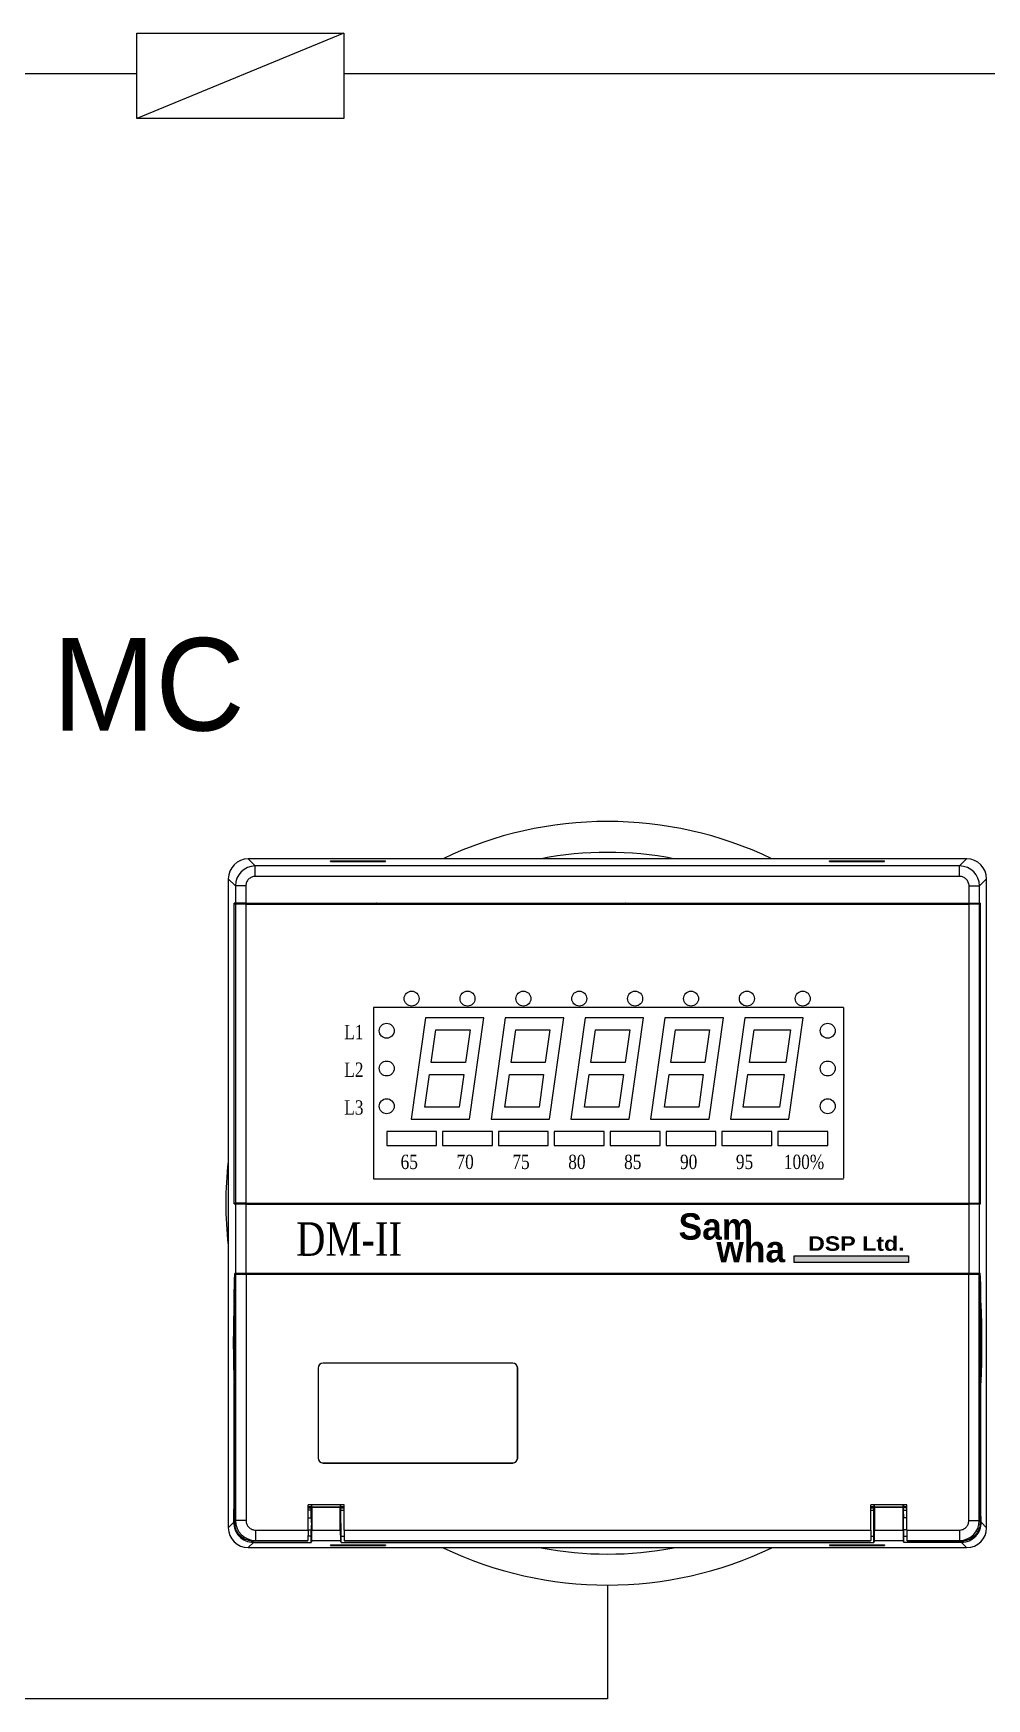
# Model space of a CAD drawing. Header units: millimetres. Extents: x 45 to 885, y 38 to 718.
# Drawn here: x 519 to 547.7, y 456.5 to 506.6 of the extents above; entities that cross this region are included whole.
import ezdxf
from ezdxf.enums import TextEntityAlignment as Align

# ---------------------------------------------------------------- set-up
doc = ezdxf.new("R2010")
doc.units = ezdxf.units.MM
for name, color, linetype in [('02___PRT_ALL_AXES', 7, 'Continuous'), ('40', 4, 'Continuous'), ('ASHADE', 7, 'Continuous')]:
    doc.layers.add(name, color=color, linetype=linetype)
doc.styles.add('ghs', font='NGULIM.TTF')
doc.styles.add('SS', font='batang.ttc', dxfattribs={"width": 0.8})
doc.styles.get("Standard").update_dxf_attribs({"font": 'BareunDotumPro1.ttf'})

msp = doc.modelspace()

# ---------------------------------------------------------------- hatches: boundary and pattern name
msp.add_hatch(color=5).paths.add_polyline_path([(541.867, 469.613), (541.867, 469.809), (545.308, 469.809), (545.308, 469.613)])

# ---------------------------------------------------------------- linework, layer by layer
at = {"color": 7, "linetype": 'Continuous'}
for p, q in [((525.667, 481.53), (525.455, 481.743)), ((547.056, 481.743), (525.455, 481.743)), ((525.667, 481.215), (525.667, 481.53)), ((546.844, 481.53), (525.667, 481.53)), ((527.931, 481.661), (527.931, 481.681)), ((527.931, 481.681), (529.581, 481.681)), ((527.931, 481.661), (529.581, 481.661)), ((529.581, 481.661), (529.581, 481.681)), ((542.931, 481.661), (542.931, 481.681)), ((542.931, 481.681), (544.581, 481.681)), ((542.931, 481.661), (544.581, 481.661)), ((544.581, 481.661), (544.581, 481.681)), ((546.844, 481.53), (547.056, 481.743)), ((546.844, 481.215), (546.844, 481.53)), ((524.856, 481.143), (524.856, 461.642)), ((525.068, 480.931), (524.856, 481.143)), ((546.844, 481.215), (525.667, 481.215)), ((547.443, 480.931), (547.656, 481.143)), ((547.656, 461.642), (547.656, 481.143)), ((525.068, 480.931), (525.068, 480.413)), ((525.384, 480.931), (525.068, 480.931)), ((525.384, 480.931), (525.384, 480.415)), ((547.128, 480.415), (547.128, 480.931)), ((547.128, 480.931), (547.443, 480.931)), ((547.443, 480.413), (547.443, 480.931)), ((525.068, 480.413), (525.036, 480.408)), ((525.036, 471.378), (525.036, 480.408)), ((525.036, 480.408), (528.204, 480.408)), ((525.036, 480.393), (525.068, 480.387)), ((525.036, 480.393), (528.231, 480.393)), ((525.384, 480.415), (525.068, 480.413)), ((525.068, 480.387), (525.068, 471.398)), ((525.384, 480.385), (525.068, 480.387)), ((525.384, 480.415), (547.128, 480.415)), ((525.384, 480.385), (525.384, 471.4)), ((525.384, 480.385), (547.128, 480.385)), ((528.204, 480.408), (528.208, 480.41)), ((528.204, 480.408), (528.204, 480.393)), ((528.208, 480.41), (529.303, 480.41)), ((528.231, 480.408), (528.231, 480.393)), ((528.235, 480.408), (528.235, 480.391)), ((528.235, 480.391), (529.276, 480.391)), ((529.276, 480.391), (529.276, 480.408)), ((529.281, 480.393), (529.281, 480.408)), ((529.281, 480.393), (535.731, 480.393)), ((529.308, 480.408), (529.303, 480.41)), ((529.308, 480.408), (529.308, 480.393)), ((529.308, 480.408), (535.704, 480.408)), ((535.704, 480.408), (535.708, 480.41)), ((535.704, 480.408), (535.704, 480.393)), ((535.708, 480.41), (536.803, 480.41)), ((535.731, 480.408), (535.731, 480.393)), ((535.735, 480.408), (535.735, 480.391)), ((535.735, 480.391), (536.776, 480.391)), ((536.776, 480.391), (536.776, 480.41)), ((536.781, 480.393), (536.781, 480.408)), ((536.781, 480.393), (543.231, 480.393)), ((536.808, 480.408), (536.803, 480.41)), ((536.808, 480.408), (536.808, 480.393)), ((536.808, 480.408), (543.204, 480.408)), ((543.204, 480.408), (543.208, 480.41)), ((543.204, 480.408), (543.204, 480.393)), ((543.208, 480.41), (544.303, 480.41)), ((543.231, 480.408), (543.231, 480.393)), ((543.235, 480.408), (543.235, 480.391)), ((543.235, 480.391), (544.276, 480.391)), ((544.276, 480.391), (544.276, 480.41)), ((544.281, 480.393), (544.281, 480.408)), ((544.281, 480.393), (547.475, 480.393)), ((544.308, 480.408), (544.303, 480.41)), ((544.308, 480.408), (544.308, 480.393)), ((544.308, 480.408), (547.475, 480.408)), ((547.128, 480.415), (547.443, 480.413)), ((547.128, 480.385), (547.443, 480.387)), ((547.128, 471.4), (547.128, 480.385)), ((547.443, 480.413), (547.475, 480.408)), ((547.475, 480.393), (547.443, 480.387)), ((547.443, 471.398), (547.443, 480.387)), ((547.475, 471.378), (547.475, 480.408)), ((529.219, 477.271), (529.219, 472.218)), ((543.351, 477.271), (529.219, 477.271)), ((543.351, 477.271), (543.351, 472.146)), ((529.219, 472.128), (543.351, 472.128)), ((525.036, 471.393), (525.068, 471.398)), ((525.036, 471.393), (526.806, 471.393)), ((525.068, 471.372), (525.036, 471.378)), ((525.036, 471.378), (526.783, 471.378)), ((525.384, 471.4), (525.068, 471.398)), ((525.068, 471.372), (525.068, 469.293)), ((525.384, 471.37), (525.068, 471.372)), ((525.384, 471.4), (547.128, 471.4)), ((525.384, 471.37), (525.384, 469.293)), ((525.384, 471.37), (547.128, 471.37)), ((526.783, 471.378), (526.783, 471.393)), ((526.783, 471.378), (526.787, 471.375)), ((526.787, 471.375), (527.724, 471.375)), ((526.806, 471.393), (526.806, 471.376)), ((526.81, 471.395), (526.81, 471.378)), ((526.81, 471.395), (527.701, 471.395)), ((527.701, 471.378), (527.701, 471.395)), ((527.706, 471.393), (527.705, 471.376)), ((527.706, 471.393), (535.806, 471.393)), ((527.728, 471.378), (527.724, 471.375)), ((527.728, 471.378), (527.728, 471.393)), ((527.728, 471.378), (535.783, 471.378)), ((535.783, 471.378), (535.783, 471.393)), ((535.783, 471.378), (535.787, 471.375)), ((535.787, 471.375), (536.724, 471.375)), ((535.806, 471.376), (535.806, 471.393)), ((535.81, 471.395), (535.81, 471.375)), ((535.81, 471.395), (536.701, 471.395)), ((536.701, 471.378), (536.701, 471.395)), ((536.706, 471.393), (536.705, 471.376)), ((536.706, 471.393), (544.806, 471.393)), ((536.728, 471.378), (536.724, 471.375)), ((536.728, 471.378), (536.728, 471.393)), ((536.728, 471.378), (544.783, 471.378)), ((544.783, 471.378), (544.783, 471.393)), ((544.783, 471.378), (544.787, 471.375)), ((544.787, 471.375), (545.724, 471.375)), ((544.806, 471.376), (544.806, 471.393)), ((544.81, 471.395), (545.701, 471.395)), ((544.81, 471.395), (544.81, 471.375)), ((545.701, 471.378), (545.701, 471.395)), ((545.705, 471.376), (545.706, 471.393)), ((545.706, 471.393), (547.475, 471.393)), ((545.728, 471.378), (545.724, 471.375)), ((545.728, 471.378), (545.728, 471.393)), ((545.728, 471.378), (547.475, 471.378)), ((547.128, 471.4), (547.443, 471.398)), ((547.128, 471.37), (547.443, 471.372)), ((547.128, 469.293), (547.128, 471.37)), ((547.475, 471.393), (547.443, 471.398)), ((547.443, 471.372), (547.475, 471.378)), ((547.443, 469.293), (547.443, 471.372)), ((525.055, 469.293), (547.456, 469.293)), ((525.06, 469.253), (525.074, 469.257)), ((525.074, 469.257), (525.39, 469.263)), ((525.074, 469.257), (525.074, 461.854)), ((525.39, 469.263), (525.39, 461.854)), ((525.39, 469.263), (547.121, 469.263)), ((525.562, 469.285), (525.562, 469.263)), ((525.651, 469.293), (525.651, 469.263)), ((546.86, 469.263), (546.86, 469.293)), ((546.95, 469.263), (546.95, 469.285)), ((547.121, 469.263), (547.437, 469.257)), ((547.121, 461.854), (547.121, 469.263)), ((547.451, 469.253), (547.437, 469.257)), ((547.437, 461.854), (547.437, 469.257)), ((525.03, 468.393), (525.03, 468.813)), ((525.03, 468.813), (525.037, 468.813)), ((525.037, 468.803), (525.037, 461.817)), ((547.474, 468.813), (547.481, 468.813)), ((547.474, 461.817), (547.474, 468.803)), ((547.481, 468.393), (547.481, 468.813)), ((527.704, 466.588), (527.706, 466.586)), ((533.407, 466.588), (527.704, 466.588)), ((533.406, 466.586), (527.706, 466.586)), ((533.407, 466.588), (533.406, 466.586)), ((527.554, 466.438), (527.556, 466.436)), ((527.554, 466.438), (527.554, 463.735)), ((527.556, 466.436), (527.556, 463.736)), ((533.557, 466.438), (533.556, 466.436)), ((533.556, 463.736), (533.556, 466.436)), ((533.557, 463.735), (533.557, 466.438)), ((525.03, 462.24), (525.03, 465.993)), ((547.481, 462.24), (547.481, 465.993)), ((527.554, 463.735), (527.556, 463.736)), ((527.704, 463.585), (527.706, 463.586)), ((527.704, 463.585), (533.407, 463.585)), ((527.706, 463.586), (533.406, 463.586)), ((533.407, 463.585), (533.406, 463.586)), ((533.557, 463.735), (533.556, 463.736)), ((525.02, 461.806), (525.024, 462.168)), ((525.024, 462.168), (525.03, 462.24)), ((525.037, 462.168), (525.024, 462.168)), ((525.03, 462.24), (525.037, 462.24)), ((527.256, 461.571), (527.256, 462.329)), ((528.336, 462.329), (527.256, 462.329)), ((527.256, 462.282), (527.358, 462.282)), ((527.351, 462.269), (527.256, 462.269)), ((527.256, 462.24), (527.351, 462.24)), ((527.349, 462.168), (527.256, 462.168)), ((527.348, 461.939), (527.349, 462.168)), ((527.349, 462.168), (527.351, 462.24)), ((527.351, 462.269), (527.358, 462.282)), ((527.351, 462.24), (527.351, 462.269)), ((527.359, 462.329), (527.359, 462.255)), ((527.359, 462.255), (527.369, 462.246)), ((528.232, 462.255), (527.359, 462.255)), ((527.369, 462.246), (527.369, 461.571)), ((528.223, 462.246), (527.369, 462.246)), ((528.232, 462.255), (528.223, 462.246)), ((528.223, 461.571), (528.223, 462.246)), ((528.232, 462.255), (528.232, 462.329)), ((528.24, 462.269), (528.233, 462.282)), ((528.233, 462.282), (528.336, 462.282)), ((528.24, 462.269), (528.24, 462.24)), ((528.336, 462.269), (528.24, 462.269)), ((528.242, 462.168), (528.24, 462.24)), ((528.24, 462.24), (528.336, 462.24)), ((528.246, 461.384), (528.242, 462.168)), ((528.242, 462.168), (528.336, 462.168)), ((528.336, 461.571), (528.336, 462.329)), ((545.256, 462.329), (544.176, 462.329)), ((544.176, 461.571), (544.176, 462.329)), ((544.176, 462.282), (544.278, 462.282)), ((544.271, 462.269), (544.176, 462.269)), ((544.176, 462.24), (544.271, 462.24)), ((544.176, 462.168), (544.269, 462.168)), ((544.266, 461.384), (544.269, 462.168)), ((544.269, 462.168), (544.271, 462.24)), ((544.271, 462.269), (544.278, 462.282)), ((544.271, 462.24), (544.271, 462.269)), ((544.279, 462.329), (544.279, 462.255)), ((545.152, 462.255), (544.279, 462.255)), ((544.279, 462.255), (544.289, 462.246)), ((545.143, 462.246), (544.289, 462.246)), ((544.289, 462.246), (544.289, 461.571)), ((545.152, 462.255), (545.143, 462.246)), ((545.143, 461.571), (545.143, 462.246)), ((545.152, 462.255), (545.152, 462.329)), ((545.153, 462.282), (545.256, 462.282)), ((545.16, 462.269), (545.153, 462.282)), ((545.256, 462.269), (545.16, 462.269)), ((545.16, 462.269), (545.16, 462.24)), ((545.256, 462.24), (545.16, 462.24)), ((545.162, 462.168), (545.16, 462.24)), ((545.162, 462.168), (545.256, 462.168)), ((545.163, 461.939), (545.162, 462.168)), ((545.256, 461.571), (545.256, 462.329)), ((547.481, 462.24), (547.474, 462.24)), ((547.474, 462.168), (547.487, 462.168)), ((547.487, 462.168), (547.481, 462.24)), ((547.491, 461.806), (547.487, 462.168)), ((525.02, 461.806), (524.856, 461.642)), ((525.074, 461.854), (525.037, 461.817)), ((525.39, 461.854), (525.074, 461.854)), ((525.673, 461.571), (525.673, 461.255)), ((525.673, 461.571), (527.256, 461.571)), ((527.256, 461.571), (527.25, 461.255)), ((527.256, 461.939), (527.359, 461.939)), ((527.256, 461.579), (527.359, 461.579)), ((527.346, 461.384), (527.346, 461.579)), ((527.363, 461.255), (527.369, 461.571)), ((527.369, 461.571), (528.223, 461.571)), ((528.223, 461.571), (528.228, 461.255)), ((528.336, 461.571), (544.176, 461.571)), ((528.336, 461.571), (528.341, 461.255)), ((544.176, 461.571), (544.17, 461.255)), ((544.283, 461.255), (544.289, 461.571)), ((544.289, 461.571), (545.143, 461.571)), ((545.143, 461.571), (545.148, 461.255)), ((545.256, 461.939), (545.152, 461.939)), ((545.256, 461.579), (545.152, 461.579)), ((545.166, 461.384), (545.165, 461.579)), ((545.256, 461.571), (546.838, 461.571)), ((545.256, 461.571), (545.261, 461.255)), ((546.838, 461.571), (546.838, 461.255)), ((547.121, 461.854), (547.437, 461.854)), ((547.437, 461.854), (547.474, 461.817)), ((547.491, 461.806), (547.656, 461.642)), ((525.235, 461.384), (525.182, 461.384)), ((525.614, 461.201), (525.455, 461.043)), ((525.455, 461.043), (547.056, 461.043)), ((525.614, 461.201), (527.346, 461.201)), ((525.633, 461.242), (525.661, 461.243)), ((525.673, 461.255), (525.661, 461.243)), ((525.661, 461.243), (527.246, 461.243)), ((525.661, 461.242), (527.246, 461.242)), ((525.673, 461.255), (527.25, 461.255)), ((527.246, 461.243), (527.25, 461.255)), ((527.246, 461.243), (527.246, 461.242)), ((527.346, 461.384), (527.252, 461.384)), ((527.346, 461.201), (527.346, 461.384)), ((527.363, 461.255), (527.346, 461.201)), ((527.363, 461.255), (528.228, 461.255)), ((527.931, 461.124), (529.581, 461.124)), ((527.931, 461.124), (527.931, 461.105)), ((527.931, 461.105), (529.581, 461.105)), ((528.246, 461.201), (528.228, 461.255)), ((528.246, 461.384), (528.339, 461.384)), ((528.246, 461.201), (528.246, 461.384)), ((528.246, 461.201), (544.266, 461.201)), ((528.345, 461.243), (528.341, 461.255)), ((528.341, 461.255), (544.17, 461.255)), ((528.345, 461.243), (528.345, 461.242)), ((528.345, 461.243), (544.166, 461.243)), ((528.345, 461.242), (544.166, 461.242)), ((529.581, 461.124), (529.581, 461.105)), ((542.931, 461.124), (544.581, 461.124)), ((542.931, 461.124), (542.931, 461.105)), ((542.931, 461.105), (544.581, 461.105)), ((544.17, 461.255), (544.166, 461.243)), ((544.166, 461.243), (544.166, 461.242)), ((544.172, 461.384), (544.266, 461.384)), ((544.266, 461.201), (544.266, 461.384)), ((544.283, 461.255), (544.266, 461.201)), ((544.283, 461.255), (545.148, 461.255)), ((544.581, 461.124), (544.581, 461.105)), ((545.166, 461.201), (545.148, 461.255)), ((545.166, 461.384), (545.259, 461.384)), ((545.166, 461.201), (545.166, 461.384)), ((546.898, 461.201), (545.166, 461.201)), ((545.261, 461.255), (546.838, 461.255)), ((545.261, 461.255), (545.265, 461.243)), ((545.265, 461.243), (546.85, 461.243)), ((545.265, 461.243), (545.265, 461.242)), ((545.265, 461.242), (546.85, 461.242)), ((546.838, 461.255), (546.85, 461.243)), ((546.85, 461.243), (546.878, 461.242)), ((546.898, 461.201), (547.056, 461.043)), ((547.276, 461.384), (547.329, 461.384))]:
    msp.add_line(p, q, dxfattribs=at)
msp.add_line((529.219, 472.218), (529.219, 472.128))
at = {"color": 5}
for p, q in [((541.867, 469.809), (545.308, 469.809)), ((541.867, 469.613), (541.867, 469.809)), ((545.308, 469.613), (541.867, 469.613)), ((545.308, 469.809), (545.308, 469.613))]:
    msp.add_line(p, q, dxfattribs=at)
at = {"color": 7, "linetype": 'Continuous'}
for centre, radius, start, end in [((525.668, 480.93), 0.6, 90.0842, 179.9158), ((536.256, 471.393), 10.545, 79.0772, 100.9227), ((546.843, 480.93), 0.6, 0.0842, 89.9158), ((521.741, 467.205), 3.497, 19.4695, 19.8524), ((550.77, 467.205), 3.497, 160.1476, 160.5305), ((521.743, 467.179), 3.495, 340.1476, 340.5311), ((550.768, 467.179), 3.495, 199.4689, 199.8524), ((525.674, 461.855), 0.6, 180.0842, 269.9158), ((546.837, 461.855), 0.6, 270.0842, 359.9158), ((536.256, 471.393), 10.545, 259.0772, 280.9227)]:
    msp.add_arc(centre, radius, start, end, dxfattribs=at)
for centre, major_axis, ratio, start_param, end_param in [((525.456, 481.142), (0.425, -0.425), 0.997265, 2.357564, 3.925621), ((547.055, 481.142), (0.425, 0.425), 0.997265, -0.784029, 0.784029), ((525.055, 468.813), (0, 0.48), 0.052408, 0, 1.570796), ((525.061, 468.803), (0, 0.45), 0.052408, 6.300639, 7.853982), ((525.565, 468.813), (0, 0.48), 0.034921, 0.181959, 0.353779), ((546.947, 468.813), (0, 0.48), 0.034921, -0.353784, -0.181959), ((547.45, 468.803), (0, 0.45), 0.052408, -1.570796, -0.017453), ((547.456, 468.813), (0, 0.48), 0.052408, -1.570796, 0), ((527.704, 466.438), (0.106, -0.106), 0.999695, 2.356347, 3.926839), ((527.706, 466.436), (0.106, -0.106), 0.999695, 2.356347, 3.926839), ((533.406, 466.436), (-0.106, -0.106), 0.999695, 2.356347, 3.926839), ((533.407, 466.438), (0.106, 0.106), 0.999695, -0.785246, 0.785246), ((527.704, 463.735), (0.106, 0.106), 0.999695, 2.356347, 3.926839), ((527.706, 463.736), (0.106, 0.106), 0.999695, 2.356347, 3.926839), ((533.406, 463.736), (-0.106, 0.106), 0.999695, 2.356347, 3.926839), ((533.407, 463.735), (-0.106, 0.106), 0.999695, -3.926839, -2.356347), ((527.358, 462.372), (0, 0.09), 0.017455, -3.106686, -2.079977), ((528.234, 462.372), (0, 0.09), 0.017455, -4.203208, -3.176499), ((544.278, 462.372), (0, 0.09), 0.017455, -3.106686, -2.079977), ((545.154, 462.372), (0, 0.09), 0.017455, -4.203208, -3.176499), ((525.456, 461.643), (0.425, 0.425), 0.997265, -3.925621, -2.357564), ((525.621, 461.808), (0.263, 0.551), 0.980271, -4.272496, -3.506276), ((525.638, 461.819), (0.425, 0.425), 0.997265, 2.357564, 2.567165), ((527.359, 461.759), (0, 0.21), 0.017455, -3.679835, 0.538243), ((545.152, 461.759), (0, 0.21), 0.017455, -0.538243, 3.679835), ((547.055, 461.643), (0.425, -0.425), 0.997265, -0.784029, 0.784029), ((546.891, 461.808), (-0.263, 0.551), 0.980271, -2.776909, -2.010689), ((546.873, 461.819), (-0.425, 0.425), 0.997265, -2.567165, -2.357564), ((525.615, 461.802), (0.425, 0.425), 0.997265, -3.159401, -2.357564), ((546.896, 461.802), (0.425, -0.425), 0.997265, -0.784029, 0.017808)]:
    msp.add_ellipse(centre, major_axis=major_axis, ratio=ratio, start_param=start_param, end_param=end_param, dxfattribs=at)
for points, knots in [([(525.667, 481.215), (525.63, 481.215), (525.556, 481.2), (525.461, 481.137), (525.398, 481.043), (525.383, 480.968), (525.384, 480.931)], [0, 0, 0, 0, 0.250219, 0.500153, 0.75003, 1, 1, 1, 1]), ([(547.128, 480.931), (547.128, 480.968), (547.113, 481.043), (547.05, 481.137), (546.955, 481.2), (546.881, 481.215), (546.844, 481.215)], [0, 0, 0, 0, 0.250219, 0.500153, 0.75003, 1, 1, 1, 1]), ([(525.03, 468.393), (525.022, 468.206), (525.01, 467.806), (525.005, 467.193), (525.01, 466.579), (525.022, 466.179), (525.03, 465.993)], [0, 0, 0, 0, 0.232997, 0.500001, 0.767007, 1, 1, 1, 1]), ([(547.481, 468.393), (547.49, 468.206), (547.501, 467.806), (547.507, 467.193), (547.501, 466.579), (547.49, 466.179), (547.481, 465.993)], [0, 0, 0, 0, 0.232997, 0.500001, 0.767007, 1, 1, 1, 1]), ([(525.05, 461.692), (525.058, 461.654), (525.082, 461.582), (525.137, 461.486), (525.206, 461.406), (525.307, 461.325), (525.45, 461.259), (525.573, 461.242), (525.633, 461.242)], [0, 0, 0, 0, 0.145317, 0.284454, 0.415713, 0.540054, 0.774165, 1, 1, 1, 1]), ([(525.39, 461.854), (525.39, 461.817), (525.405, 461.743), (525.468, 461.648), (525.562, 461.585), (525.636, 461.57), (525.673, 461.571)], [0, 0, 0, 0, 0.250219, 0.500151, 0.750027, 1, 1, 1, 1]), ([(546.838, 461.571), (546.875, 461.57), (546.949, 461.585), (547.044, 461.648), (547.107, 461.743), (547.121, 461.817), (547.121, 461.854)], [0, 0, 0, 0, 0.250219, 0.500151, 0.750027, 1, 1, 1, 1]), ([(546.878, 461.242), (546.938, 461.242), (547.061, 461.259), (547.204, 461.325), (547.305, 461.406), (547.374, 461.486), (547.429, 461.582), (547.453, 461.654), (547.461, 461.692)], [0, 0, 0, 0, 0.225831, 0.459935, 0.584273, 0.715525, 0.854665, 1, 1, 1, 1])]:
    msp.add_open_spline(points, degree=3, knots=knots, dxfattribs=at)
at = {"layer": '02___PRT_ALL_AXES', "color": 7, "linetype": 'Continuous'}
for p, q in [((530.784, 476.967), (530.355, 473.919)), ((532.541, 476.967), (530.784, 476.967)), ((530.958, 475.623), (531.097, 476.607)), ((531.097, 476.607), (532.127, 476.607)), ((532.127, 476.607), (531.988, 475.623)), ((532.112, 473.919), (532.541, 476.967)), ((533.184, 476.967), (532.755, 473.919)), ((534.941, 476.967), (533.184, 476.967)), ((533.358, 475.623), (533.497, 476.607)), ((533.497, 476.607), (534.527, 476.607)), ((534.527, 476.607), (534.388, 475.623)), ((534.512, 473.919), (534.941, 476.967)), ((535.584, 476.967), (535.155, 473.919)), ((537.341, 476.967), (535.584, 476.967)), ((535.758, 475.623), (535.897, 476.607)), ((535.897, 476.607), (536.927, 476.607)), ((536.927, 476.607), (536.788, 475.623)), ((536.912, 473.919), (537.341, 476.967)), ((537.984, 476.967), (537.555, 473.919)), ((539.741, 476.967), (537.984, 476.967)), ((538.158, 475.623), (538.297, 476.607)), ((538.297, 476.607), (539.327, 476.607)), ((539.327, 476.607), (539.188, 475.623)), ((539.312, 473.919), (539.741, 476.967)), ((540.384, 476.967), (539.955, 473.919)), ((542.141, 476.967), (540.384, 476.967)), ((540.528, 475.623), (540.666, 476.607)), ((540.666, 476.607), (541.757, 476.607)), ((541.757, 476.607), (541.619, 475.623)), ((541.712, 473.919), (542.141, 476.967)), ((531.988, 475.623), (530.958, 475.623)), ((534.388, 475.623), (533.358, 475.623)), ((536.788, 475.623), (535.758, 475.623)), ((539.188, 475.623), (538.158, 475.623)), ((541.619, 475.623), (540.528, 475.623)), ((530.769, 474.279), (530.908, 475.263)), ((530.908, 475.263), (531.938, 475.263)), ((531.938, 475.263), (531.799, 474.279)), ((533.169, 474.279), (533.308, 475.263)), ((533.308, 475.263), (534.338, 475.263)), ((534.338, 475.263), (534.199, 474.279)), ((535.569, 474.279), (535.708, 475.263)), ((535.708, 475.263), (536.738, 475.263)), ((536.738, 475.263), (536.599, 474.279)), ((537.969, 474.279), (538.108, 475.263)), ((538.108, 475.263), (539.138, 475.263)), ((539.138, 475.263), (538.999, 474.279)), ((540.339, 474.279), (540.477, 475.263)), ((540.477, 475.263), (541.568, 475.263)), ((541.568, 475.263), (541.43, 474.279)), ((531.799, 474.279), (530.769, 474.279)), ((534.199, 474.279), (533.169, 474.279)), ((536.599, 474.279), (535.569, 474.279)), ((538.999, 474.279), (537.969, 474.279)), ((541.43, 474.279), (540.339, 474.279)), ((529.618, 473.553), (529.618, 473.133)), ((531.118, 473.553), (529.618, 473.553)), ((530.355, 473.919), (532.112, 473.919)), ((531.118, 473.133), (531.118, 473.553)), ((531.298, 473.553), (531.298, 473.133)), ((532.798, 473.553), (531.298, 473.553)), ((532.755, 473.919), (534.512, 473.919)), ((532.798, 473.133), (532.798, 473.553)), ((532.978, 473.553), (532.978, 473.133)), ((534.478, 473.553), (532.978, 473.553)), ((534.478, 473.133), (534.478, 473.553)), ((534.658, 473.553), (534.658, 473.133)), ((536.158, 473.553), (534.658, 473.553)), ((535.155, 473.919), (536.912, 473.919)), ((536.158, 473.133), (536.158, 473.553)), ((536.338, 473.553), (536.338, 473.133)), ((537.838, 473.553), (536.338, 473.553)), ((537.555, 473.919), (539.312, 473.919)), ((537.838, 473.133), (537.838, 473.553)), ((538.018, 473.553), (538.018, 473.133)), ((539.518, 473.553), (538.018, 473.553)), ((539.518, 473.133), (539.518, 473.553)), ((539.698, 473.553), (539.698, 473.133)), ((541.198, 473.553), (539.698, 473.553)), ((539.955, 473.919), (541.712, 473.919)), ((541.198, 473.133), (541.198, 473.553)), ((542.878, 473.553), (541.378, 473.553)), ((541.378, 473.553), (541.378, 473.133)), ((542.878, 473.133), (542.878, 473.553)), ((529.618, 473.133), (531.118, 473.133)), ((531.298, 473.133), (532.798, 473.133)), ((532.978, 473.133), (534.478, 473.133)), ((534.658, 473.133), (536.158, 473.133)), ((536.338, 473.133), (537.838, 473.133)), ((538.018, 473.133), (539.518, 473.133)), ((539.698, 473.133), (541.198, 473.133)), ((541.378, 473.133), (542.878, 473.133))]:
    msp.add_line(p, q, dxfattribs=at)
for centre in [(530.368, 477.543), (532.048, 477.543), (533.728, 477.543), (535.408, 477.543), (537.088, 477.543), (538.768, 477.543), (540.448, 477.543), (542.128, 477.543), (529.618, 476.577), (542.878, 476.577), (529.618, 475.443), (542.878, 475.443), (529.618, 474.309), (542.878, 474.309)]:
    msp.add_circle(centre, 0.225, dxfattribs=at)
for start, end in [(64.485, 115.515), (173.7303, 186.2697), (244.485, 295.515)]:
    msp.add_arc((536.256, 471.393), 11.475, start, end, dxfattribs=at)
at = {"layer": 'ASHADE', "color": 0, "linetype": 'ByBlock', "lineweight": 25, "ltscale": 2}
for p, q in [((528.327, 506.555), (522.102, 503.999)), ((536.256, 459.918), (536.256, 456.502)), ((536.256, 456.502), (517.57, 456.502))]:
    msp.add_line(p, q, dxfattribs=at)
at = {"layer": 'ASHADE', "color": 1, "linetype": 'ByBlock', "lineweight": 25, "ltscale": 2}
for p, q in [((522.102, 505.333), (497.83, 505.333)), ((564.46, 505.333), (528.327, 505.333))]:
    msp.add_line(p, q, dxfattribs=at)
at = {"layer": 'ASHADE', "color": 0, "linetype": 'ByBlock', "lineweight": 25}
msp.add_lwpolyline([(522.102, 506.555), (528.327, 506.555), (528.327, 503.999), (522.102, 503.999)], close=True, dxfattribs=at)

# ---------------------------------------------------------------- texts
at = {"color": 0, "style": 'SS', "width": 0.8}
msp.add_text('DM-II', height=1.008, dxfattribs=at).set_placement((526.897, 469.813))
at = {"color": 20, "insert": (538.395, 471.092), "char_height": 0.7938, "width": 2.85256, "attachment_point": 1}
msp.add_mtext('{\\fPump Demi Bold LET|b0|i0|c0|p2;Sam}', dxfattribs=at)
at = {"color": 5, "insert": (539.531, 470.413), "char_height": 0.7938, "width": 2.85256, "attachment_point": 1}
msp.add_mtext('{\\fPump Demi Bold LET|b0|i0|c0|p2;wha}', dxfattribs=at)
at = {"color": 0, "insert": (542.289, 470.399), "char_height": 0.4354, "width": 3.01923, "attachment_point": 1}
msp.add_mtext('{\\fArial Black|b0|i0|c0|p34;DSP Ltd.}', dxfattribs=at)
at = {"layer": '40', "color": 0, "style": 'SS', "width": 0.8}
for s, p in [('L1', (528.631, 476.324)), ('L2', (528.631, 475.19)), ('L3', (528.631, 474.056)), ('65', (530.297, 472.421)), ('70', (531.977, 472.421)), ('75', (533.657, 472.421)), ('80', (535.337, 472.421)), ('85', (537.017, 472.421)), ('90', (538.697, 472.421)), ('95', (540.377, 472.421)), ('100%%%', (542.167, 472.421))]:
    msp.add_text(s, height=0.4306, dxfattribs=at).set_placement(p, align=Align.CENTER)
at = {"layer": 'ASHADE', "color": 0, "linetype": 'ByBlock', "lineweight": 25, "ltscale": 2, "style": 'ghs'}
msp.add_text('MC', height=2.7804, dxfattribs=at).set_placement((519.567, 485.6))

doc.saveas('drawing.dxf')
